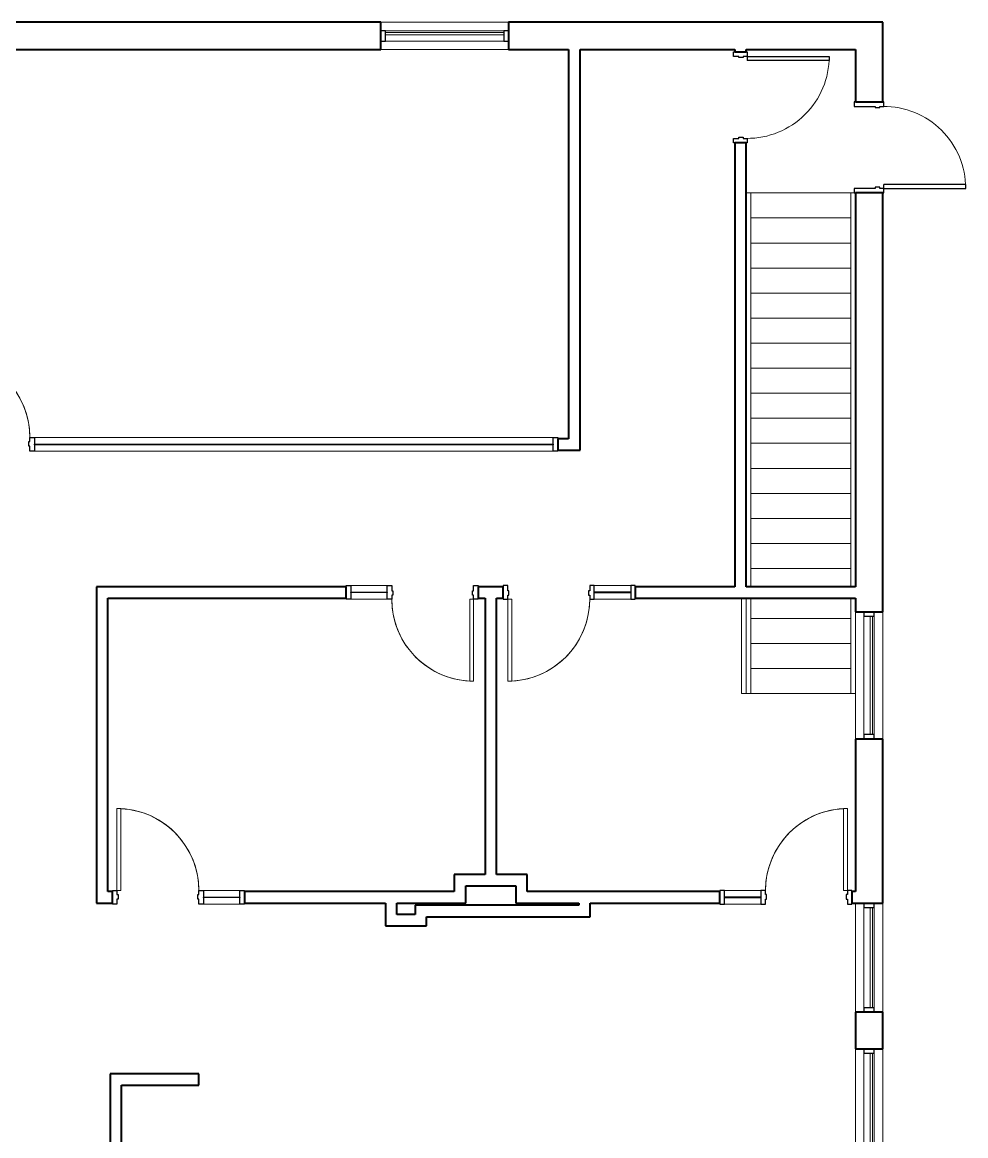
# Model space of a CAD drawing. Header units: inches. Extents: x 242 to 1108, y 42 to 1086.
# Drawn here: x 693.6 to 1108.2, y 597 to 1086.2 of the extents above; entities that cross this region are included whole.
import ezdxf

# ---------------------------------------------------------------- set-up
doc = ezdxf.new("R2010")
doc.units = ezdxf.units.IN
doc.header["$MEASUREMENT"] = 0
for name, color, linetype, lineweight in [('A-DOOR', 31, 'Continuous', 15), ('A-DOOR-FRAM', 31, 'Continuous', 25), ('A-FLOR-HRAL', 11, 'Continuous', 9), ('A-GLAZ-CURT', 52, 'Continuous', 9), ('A-GLAZ-CWMG', 51, 'Continuous', 9), ('A-WALL', 113, 'Continuous', 15), ('I-WALL', 2, 'Continuous', 15), ('S-STRS', 31, 'Continuous', 9)]:
    doc.layers.add(name, color=color, linetype=linetype, lineweight=lineweight)

# ---------------------------------------------------------------- blocks, each defined once
blk = doc.blocks.new('System Panel - zGlazed-5141282-LEVEL 1 - Map Export')
at = {"layer": 'A-GLAZ-CURT', "lineweight": 15}
for p, q in [((26, 1.5), (-26, 1.5)), ((-26, 1.5), (-26, 0.5)), ((-26, 0.5), (26, 0.5)), ((26, 0.5), (26, 1.5))]:
    blk.add_line(p, q, dxfattribs=at)
blk = doc.blocks.new('Rectangular Mullion - 4 1_2_ x 2_ Rectangular_CE_-5128439-LEVEL 1 - Map Export')
at = {"layer": 'A-GLAZ-CWMG'}
for p, q in [((1063.48, 773.22), (1063.48, 825.22)), ((1067.98, 773.22), (1067.98, 825.22))]:
    blk.add_line(p, q, dxfattribs=at)
blk = doc.blocks.new('Rectangular Mullion - 4 1_2_ x 2_ Rectangular_CE_-5141283-LEVEL 1 - Map Export')
at = {"layer": 'A-GLAZ-CWMG', "lineweight": 25}
for p, q in [((-2, 2.25), (0, 2.25)), ((-2, -2.25), (-2, 2.25)), ((0, 2.25), (0, -2.25)), ((0, -2.25), (-2, -2.25))]:
    blk.add_line(p, q, dxfattribs=at)
blk = doc.blocks.new('Rectangular Mullion - 4 1_2_ x 2_ Rectangular_CE_-5141284-LEVEL 1 - Map Export')
at = {"layer": 'A-GLAZ-CWMG', "lineweight": 25}
for p, q in [((0, 2.25), (-2, 2.25)), ((-2, 2.25), (-2, -2.25)), ((0, -2.25), (0, 2.25)), ((-2, -2.25), (0, -2.25))]:
    blk.add_line(p, q, dxfattribs=at)
blk = doc.blocks.new('System Panel - zGlazed-5142158-LEVEL 1 - Map Export')
at = {"layer": 'A-GLAZ-CURT', "lineweight": 15}
for p, q in [((22, 1.5), (-22, 1.5)), ((-22, 1.5), (-22, 0.5)), ((-22, 0.5), (22, 0.5)), ((22, 0.5), (22, 1.5))]:
    blk.add_line(p, q, dxfattribs=at)
blk = doc.blocks.new('Rectangular Mullion - 4 1_2_ x 2_ Rectangular_CE_-5128203-LEVEL 1 - Map Export')
at = {"layer": 'A-GLAZ-CWMG'}
for p, q in [((1063.48, 653.22), (1063.48, 697.22)), ((1067.98, 653.22), (1067.98, 697.22))]:
    blk.add_line(p, q, dxfattribs=at)
blk = doc.blocks.new('System Panel - zGlazed-5142159-LEVEL 1 - Map Export')
at = {"layer": 'A-GLAZ-CURT', "lineweight": 15}
for p, q in [((70.25, 1.5), (-70.25, 1.5)), ((-70.25, 1.5), (-70.25, 0.5)), ((-70.25, 0.5), (70.25, 0.5)), ((70.25, 0.5), (70.25, 1.5))]:
    blk.add_line(p, q, dxfattribs=at)
blk = doc.blocks.new('Rectangular Mullion - 4 1_2_ x 2_ Rectangular_CE_-5128737-LEVEL 1 - Map Export')
at = {"layer": 'A-GLAZ-CWMG'}
for p, q in [((1063.48, 492.72), (1063.48, 633.22)), ((1067.98, 492.72), (1067.98, 633.22))]:
    blk.add_line(p, q, dxfattribs=at)
blk = doc.blocks.new('Door-Single_CE_ - HM Door-2_ HM Frame-5133635-LEVEL 1 - Map Export')
at = {"layer": 'A-DOOR'}
for p, q in [((16.25, -39), (16.25, -3)), ((16.25, -3), (18, -3)), ((18, -3), (18, -39)), ((18, -39), (16.25, -39))]:
    blk.add_line(p, q, dxfattribs=at)
at = {"layer": 'A-DOOR', "lineweight": 25}
for p, q in [((16.25, -39), (16.25, -3)), ((18, -3), (16.25, -3)), ((18, -3), (18, -39)), ((18, -39), (16.25, -39))]:
    blk.add_line(p, q, dxfattribs=at)
at = {"layer": 'A-DOOR', "lineweight": 9}
blk.add_arc((18, -3), 36, 179.5, 270, dxfattribs=at)
blk.add_arc((18, -3), 36, 179.5, 270, dxfattribs=at)
blk.add_arc((18, -3), 36, 179.5, 270, dxfattribs=at)
blk.add_arc((18, -3), 36, 179.5, 270, dxfattribs=at)
at = {"layer": 'A-DOOR-FRAM'}
for p, q in [((-20, 3), (-18, 3)), ((-20, -3), (-20, 3)), ((-18, 3), (-18, 0.75)), ((-18, 0.75), (-17.5, 0.75)), ((-17.5, 0.75), (-17.5, -1.25)), ((17.5, 0.75), (18, 0.75)), ((17.5, -1.25), (17.5, 0.75)), ((18, 3), (20, 3)), ((18, 0.75), (18, 3)), ((20, 3), (20, -3)), ((-18, -3), (-20, -3)), ((-18, -1.25), (-18, -3)), ((-17.5, -1.25), (-18, -1.25)), ((18, -1.25), (17.5, -1.25)), ((18, -3), (18, -1.25)), ((20, -3), (18, -3))]:
    blk.add_line(p, q, dxfattribs=at)
blk = doc.blocks.new('Door-Single-Sidelite_CE_ - HM Door-2_ HM Frame-Sidelite 2-5134974-LEVEL 1 - Map Export')
at = {"layer": 'A-DOOR', "lineweight": 25}
for p, q in [((-248, -0.125), (-248, 0.125)), ((-248, 0.125), (-20, 0.125)), ((-20, 0.125), (-20, -0.125)), ((-20, -0.125), (-248, -0.125))]:
    blk.add_line(p, q, dxfattribs=at)
at = {"layer": 'A-DOOR'}
for p, q in [((16.25, -3), (18, -3)), ((16.25, -39), (16.25, -3)), ((18, -3), (18, -39)), ((18, -39), (16.25, -39))]:
    blk.add_line(p, q, dxfattribs=at)
at = {"layer": 'A-DOOR', "lineweight": 9}
for start, end in [(179.5, 267.20673), (180.5, 270)]:
    blk.add_arc((18, -3), 36, start, end, dxfattribs=at)
at = {"layer": 'A-DOOR-FRAM'}
for p, q in [((-250, 3), (-248, 3)), ((-250, -3), (-250, 3)), ((-248, 3), (-248, -3)), ((-20, 3), (-18, 3)), ((-20, -3), (-20, 3)), ((-18, 3), (-18, 0.75)), ((-18, 0.75), (-17.5, 0.75)), ((-17.5, 0.75), (-17.5, -1.25)), ((17.5, 0.75), (18, 0.75)), ((17.5, -1.25), (17.5, 0.75)), ((18, 3), (20, 3)), ((18, 0.75), (18, 3)), ((20, 3), (20, -3)), ((-248, -3), (-250, -3)), ((-18, -3), (-20, -3)), ((-18, -1.25), (-18, -3)), ((-17.5, -1.25), (-18, -1.25)), ((18, -1.25), (17.5, -1.25)), ((18, -3), (18, -1.25)), ((20, -3), (18, -3))]:
    blk.add_line(p, q, dxfattribs=at)
at = {"layer": 'A-DOOR-FRAM', "lineweight": 9}
for p, q in [((-20, 3), (-248, 3)), ((-248, -3), (-20, -3))]:
    blk.add_line(p, q, dxfattribs=at)
blk = doc.blocks.new('Door-Single-Sidelite_CE_ - HM Door-2_ HM Frame-Sidelite-5135056-LEVEL 1 - Map Export')
at = {"layer": 'A-DOOR', "lineweight": 25}
for p, q in [((-36, -0.125), (-36, 0.125)), ((-36, 0.125), (-20, 0.125)), ((-20, 0.125), (-20, -0.125)), ((-20, -0.125), (-36, -0.125))]:
    blk.add_line(p, q, dxfattribs=at)
at = {"layer": 'A-DOOR'}
for p, q in [((16.25, -3), (18, -3)), ((16.25, -39), (16.25, -3)), ((18, -3), (18, -39)), ((18, -39), (16.25, -39))]:
    blk.add_line(p, q, dxfattribs=at)
at = {"layer": 'A-DOOR', "lineweight": 9}
for start, end in [(179.5, 267.20673), (180.5, 270)]:
    blk.add_arc((18, -3), 36, start, end, dxfattribs=at)
at = {"layer": 'A-DOOR-FRAM'}
for p, q in [((-38, 3), (-36, 3)), ((-38, -3), (-38, 3)), ((-36, 3), (-36, -3)), ((-20, 3), (-18, 3)), ((-20, -3), (-20, 3)), ((-18, 3), (-18, 0.75)), ((-18, 0.75), (-17.5, 0.75)), ((-17.5, 0.75), (-17.5, -1.25)), ((17.5, 0.75), (18, 0.75)), ((17.5, -1.25), (17.5, 0.75)), ((18, 3), (20, 3)), ((18, 0.75), (18, 3)), ((20, 3), (20, -3)), ((-36, -3), (-38, -3)), ((-18, -3), (-20, -3)), ((-18, -1.25), (-18, -3)), ((-17.5, -1.25), (-18, -1.25)), ((18, -1.25), (17.5, -1.25)), ((18, -3), (18, -1.25)), ((20, -3), (18, -3))]:
    blk.add_line(p, q, dxfattribs=at)
at = {"layer": 'A-DOOR-FRAM', "lineweight": 9}
for p, q in [((-20, 3), (-36, 3)), ((-36, -3), (-20, -3))]:
    blk.add_line(p, q, dxfattribs=at)
blk = doc.blocks.new('Door-Single-Sidelite_CE_ - HM Door-2_ HM Frame-Sidelite-5135203-LEVEL 1 - Map Export')
at = {"layer": 'A-DOOR'}
for p, q in [((18, 39), (16.25, 39)), ((16.25, 39), (16.25, 3)), ((18, 3), (18, 39)), ((16.25, 3), (18, 3))]:
    blk.add_line(p, q, dxfattribs=at)
at = {"layer": 'A-DOOR', "lineweight": 25}
for p, q in [((-20, 0.125), (-36, 0.125)), ((-36, 0.125), (-36, -0.125)), ((-20, -0.125), (-20, 0.125)), ((-36, -0.125), (-20, -0.125))]:
    blk.add_line(p, q, dxfattribs=at)
at = {"layer": 'A-DOOR', "lineweight": 9}
for start, end in [(92.79327, 180.5), (90, 179.5)]:
    blk.add_arc((18, 3), 36, start, end, dxfattribs=at)
at = {"layer": 'A-DOOR-FRAM'}
for p, q in [((-36, 3), (-38, 3)), ((-38, 3), (-38, -3)), ((-36, -3), (-36, 3)), ((-18, 3), (-20, 3)), ((-20, 3), (-20, -3)), ((-18, 1.25), (-18, 3)), ((-17.5, 1.25), (-18, 1.25)), ((-17.5, -0.75), (-17.5, 1.25)), ((18, 1.25), (17.5, 1.25)), ((17.5, 1.25), (17.5, -0.75)), ((20, 3), (18, 3)), ((18, 3), (18, 1.25)), ((20, -3), (20, 3)), ((-38, -3), (-36, -3)), ((-20, -3), (-18, -3)), ((-18, -3), (-18, -0.75)), ((-18, -0.75), (-17.5, -0.75)), ((17.5, -0.75), (18, -0.75)), ((18, -0.75), (18, -3)), ((18, -3), (20, -3))]:
    blk.add_line(p, q, dxfattribs=at)
at = {"layer": 'A-DOOR-FRAM', "lineweight": 9}
for p, q in [((-36, 3), (-20, 3)), ((-20, -3), (-36, -3))]:
    blk.add_line(p, q, dxfattribs=at)
blk = doc.blocks.new('Door-Single_CE_ - HM Door-2_ HM Frame-5133965-LEVEL 1 - Map Export')
at = {"layer": 'A-DOOR'}
for p, q in [((18, 42.5), (16.25, 42.5)), ((16.25, 42.5), (16.25, 6.5)), ((18, 6.5), (18, 42.5)), ((16.25, 6.5), (18, 6.5))]:
    blk.add_line(p, q, dxfattribs=at)
at = {"layer": 'A-DOOR', "lineweight": 25}
for p, q in [((18, 42.5), (16.25, 42.5)), ((16.25, 42.5), (16.25, 6.5)), ((18, 6.5), (18, 42.5)), ((18, 6.5), (16.25, 6.5))]:
    blk.add_line(p, q, dxfattribs=at)
at = {"layer": 'A-DOOR', "lineweight": 9}
blk.add_arc((18, 6.5), 36, 90, 180.5, dxfattribs=at)
blk.add_arc((18, 6.5), 36, 90, 180.5, dxfattribs=at)
blk.add_arc((18, 6.5), 36, 90, 180.5, dxfattribs=at)
blk.add_arc((18, 6.5), 36, 90, 180.5, dxfattribs=at)
at = {"layer": 'A-DOOR-FRAM'}
for p, q in [((-18, 6.5), (-20, 6.5)), ((-20, 6.5), (-20, -6.5)), ((-18, 4.75), (-18, 6.5)), ((20, 6.5), (18, 6.5)), ((18, 6.5), (18, 4.75)), ((20, -6.5), (20, 6.5)), ((-17.5, 4.75), (-18, 4.75)), ((-18, -6.5), (-18, 2.75)), ((-18, 2.75), (-17.5, 2.75)), ((-17.5, 2.75), (-17.5, 4.75)), ((18, 4.75), (17.5, 4.75)), ((17.5, 4.75), (17.5, 2.75)), ((17.5, 2.75), (18, 2.75)), ((18, 2.75), (18, -6.5)), ((-20, -6.5), (-18, -6.5)), ((18, -6.5), (20, -6.5))]:
    blk.add_line(p, q, dxfattribs=at)
blk = doc.blocks.new('System Panel - zGlazed-5142120-LEVEL 1 - Map Export')
at = {"layer": 'A-GLAZ-CURT', "lineweight": 15}
for p, q in [((26, 1.5), (-26, 1.5)), ((-26, 1.5), (-26, 0.5)), ((-26, 0.5), (26, 0.5)), ((26, 0.5), (26, 1.5))]:
    blk.add_line(p, q, dxfattribs=at)
blk = doc.blocks.new('Rectangular Mullion - 4 1_2_ x 2_ Rectangular_CE_-5142121-LEVEL 1 - Map Export')
at = {"layer": 'A-GLAZ-CWMG', "lineweight": 25}
for p, q in [((-2, 2.25), (0, 2.25)), ((-2, -2.25), (-2, 2.25)), ((0, 2.25), (0, -2.25)), ((0, -2.25), (-2, -2.25))]:
    blk.add_line(p, q, dxfattribs=at)
blk = doc.blocks.new('Rectangular Mullion - 4 1_2_ x 2_ Rectangular_CE_-5142122-LEVEL 1 - Map Export')
at = {"layer": 'A-GLAZ-CWMG', "lineweight": 25}
for p, q in [((0, 2.25), (-2, 2.25)), ((-2, 2.25), (-2, -2.25)), ((0, -2.25), (0, 2.25)), ((-2, -2.25), (0, -2.25))]:
    blk.add_line(p, q, dxfattribs=at)
blk = doc.blocks.new('Railing - Railing-5152363-LEVEL 1 - Map Export')
at = {"layer": 'A-FLOR-HRAL'}
for p, q in [((1011.73, 1011.22), (1013.73, 1011.22)), ((1013.73, 1011.22), (1013.73, 838.22)), ((1011.73, 833.22), (1011.73, 791.22)), ((1013.73, 833.22), (1013.73, 791.22)), ((1013.73, 791.22), (1011.73, 791.22))]:
    blk.add_line(p, q, dxfattribs=at)
blk = doc.blocks.new('Railing - Railing-5152367-LEVEL 1 - Map Export')
at = {"layer": 'A-FLOR-HRAL'}
for p, q in [((1057.73, 1011.22), (1059.23, 1011.22)), ((1057.73, 1011.22), (1057.73, 838.22)), ((1057.73, 833.22), (1057.73, 791.22)), ((1059.73, 827.22), (1059.73, 791.22)), ((1059.73, 791.22), (1057.73, 791.22))]:
    blk.add_line(p, q, dxfattribs=at)

msp = doc.modelspace()

# ---------------------------------------------------------------- linework, layer by layer
at = {"layer": 'A-WALL', "lineweight": 40}
for p, q in [((851.23, 1086.22), (678.98, 1086.22)), ((851.23, 1074.22), (851.23, 1086.22)), ((1071.73, 1086.22), (907.23, 1086.22)), ((907.23, 1086.22), (907.23, 1074.22)), ((1071.73, 1051.22), (1071.73, 1086.22)), ((678.98, 1074.22), (851.23, 1074.22)), ((907.23, 1074.22), (933.73, 1074.22)), ((938.73, 1074.22), (1006.73, 1074.22)), ((1011.73, 1074.22), (1059.73, 1074.22)), ((1059.73, 1074.22), (1059.73, 1051.22)), ((1059.73, 1051.22), (1071.73, 1051.22)), ((1059.73, 1011.22), (1059.73, 838.22)), ((1071.73, 1011.22), (1059.73, 1011.22)), ((1071.73, 827.22), (1071.73, 1011.22)), ((1059.73, 833.22), (1059.73, 827.22)), ((1059.73, 827.22), (1071.73, 827.22)), ((1059.73, 771.22), (1059.73, 704.22)), ((1071.73, 771.22), (1059.73, 771.22)), ((1071.73, 699.22), (1071.73, 771.22)), ((1059.73, 699.22), (1071.73, 699.22)), ((1059.73, 651.22), (1059.73, 635.22)), ((1071.73, 651.22), (1059.73, 651.22)), ((1071.73, 635.22), (1071.73, 651.22)), ((1059.73, 635.22), (1071.73, 635.22))]:
    msp.add_line(p, q, dxfattribs=at)
at = {"layer": 'A-WALL'}
for p, q in [((851.23, 1086.22), (907.23, 1086.22)), ((907.23, 1074.22), (851.23, 1074.22)), ((1071.73, 827.22), (1071.73, 771.22)), ((1059.73, 771.22), (1059.73, 791.22)), ((1059.73, 651.22), (1059.73, 699.22)), ((1071.73, 699.22), (1071.73, 651.22)), ((1059.73, 490.72), (1059.73, 635.22)), ((1071.73, 635.22), (1071.73, 490.72))]:
    msp.add_line(p, q, dxfattribs=at)
at = {"layer": 'I-WALL', "lineweight": 40}
for p, q in [((933.73, 1074.22), (933.73, 903.22)), ((938.73, 898.22), (938.73, 1074.22)), ((1006.73, 1074.22), (1006.73, 1073.22)), ((1006.73, 1073.22), (1011.73, 1073.22)), ((1011.73, 1073.22), (1011.73, 1074.22)), ((1006.73, 1033.22), (1006.73, 838.22)), ((1011.73, 1033.22), (1006.73, 1033.22)), ((1011.73, 838.22), (1011.73, 1033.22)), ((933.73, 903.22), (928.98, 903.22)), ((928.98, 903.22), (928.98, 898.22)), ((928.98, 898.22), (938.73, 898.22)), ((835.98, 838.22), (726.23, 838.22)), ((726.23, 838.22), (726.23, 699.22)), ((835.98, 833.22), (835.98, 838.22)), ((904.98, 838.22), (893.98, 838.22)), ((893.98, 838.22), (893.98, 833.22)), ((904.98, 833.22), (904.98, 838.22)), ((1006.73, 838.22), (962.98, 838.22)), ((962.98, 838.22), (962.98, 833.22)), ((1059.73, 838.22), (1011.73, 838.22)), ((731.23, 833.22), (835.98, 833.22)), ((731.23, 704.22), (731.23, 833.22)), ((893.98, 833.22), (896.98, 833.22)), ((896.98, 833.22), (896.98, 711.72)), ((901.98, 833.22), (904.98, 833.22)), ((901.98, 711.72), (901.98, 833.22)), ((962.98, 833.22), (1059.73, 833.22)), ((896.98, 711.72), (883.48, 711.72)), ((883.48, 711.72), (883.48, 704.22)), ((915.48, 711.72), (901.98, 711.72)), ((915.48, 704.22), (915.48, 711.72)), ((888.48, 706.72), (910.48, 706.72)), ((888.48, 699.22), (888.48, 706.72)), ((910.48, 706.72), (910.48, 699.22)), ((733.23, 704.22), (731.23, 704.22)), ((733.23, 699.22), (733.23, 704.22)), ((883.48, 704.22), (791.23, 704.22)), ((791.23, 704.22), (791.23, 699.22)), ((1000.23, 704.22), (915.48, 704.22)), ((1000.23, 699.22), (1000.23, 704.22)), ((1059.73, 704.22), (1058.23, 704.22)), ((1058.23, 704.22), (1058.23, 699.22)), ((726.23, 699.22), (733.23, 699.22)), ((791.23, 699.22), (853.23, 699.22)), ((853.23, 699.22), (853.23, 689.22)), ((858.23, 699.22), (888.48, 699.22)), ((858.23, 694.22), (858.23, 699.22)), ((938.23, 698.22), (866.23, 698.22)), ((866.23, 698.22), (866.23, 694.22)), ((910.48, 699.22), (938.23, 699.22)), ((938.23, 699.22), (938.23, 698.22)), ((943.23, 693.22), (943.23, 699.22)), ((943.23, 699.22), (1000.23, 699.22)), ((1058.23, 699.22), (1059.73, 699.22)), ((866.23, 694.22), (858.23, 694.22)), ((871.23, 693.22), (943.23, 693.22)), ((871.23, 689.22), (871.23, 693.22)), ((853.23, 689.22), (871.23, 689.22)), ((771.23, 624.22), (732.23, 624.22)), ((732.23, 624.22), (732.23, 506.22)), ((771.23, 619.22), (771.23, 624.22)), ((737.23, 619.22), (771.23, 619.22)), ((737.23, 511.22), (737.23, 619.22))]:
    msp.add_line(p, q, dxfattribs=at)
at = {"layer": 'S-STRS'}
for p, q in [((1057.73, 1011.22), (1013.73, 1011.22)), ((1057.73, 1000.22), (1013.73, 1000.22)), ((1057.73, 989.22), (1013.73, 989.22)), ((1057.73, 978.22), (1013.73, 978.22)), ((1057.73, 967.22), (1013.73, 967.22)), ((1057.73, 956.22), (1013.73, 956.22)), ((1057.73, 945.22), (1013.73, 945.22)), ((1057.73, 934.22), (1013.73, 934.22)), ((1057.73, 923.22), (1013.73, 923.22)), ((1057.73, 912.22), (1013.73, 912.22)), ((1057.73, 901.22), (1013.73, 901.22)), ((1057.73, 890.22), (1013.73, 890.22)), ((1057.73, 879.22), (1013.73, 879.22)), ((1057.73, 868.22), (1013.73, 868.22)), ((1057.73, 857.22), (1013.73, 857.22)), ((1057.73, 846.22), (1013.73, 846.22)), ((1009.73, 833.22), (1009.73, 791.22)), ((1057.73, 824.22), (1013.73, 824.22)), ((1057.73, 813.22), (1013.73, 813.22)), ((1057.73, 802.22), (1013.73, 802.22)), ((1009.73, 791.22), (1011.73, 791.22)), ((1057.73, 791.22), (1013.73, 791.22))]:
    msp.add_line(p, q, dxfattribs=at)

# ---------------------------------------------------------------- block references
at = {"layer": 'A-DOOR', "lineweight": 9}
for name, p, rotation in [('Door-Single_CE_ - HM Door-2_ HM Frame-5133635-LEVEL 1 - Map Export', (1009.23, 1053.22), 90.0000000000001), ('Door-Single_CE_ - HM Door-2_ HM Frame-5133965-LEVEL 1 - Map Export', (1065.73, 1031.22), 270.0000000000001), ('Door-Single-Sidelite_CE_ - HM Door-2_ HM Frame-Sidelite 2-5134974-LEVEL 1 - Map Export', (678.98, 900.72), 180), ('Door-Single-Sidelite_CE_ - HM Door-2_ HM Frame-Sidelite-5135203-LEVEL 1 - Map Export', (924.98, 835.72), 180), ('Door-Single-Sidelite_CE_ - HM Door-2_ HM Frame-Sidelite-5135056-LEVEL 1 - Map Export', (753.23, 701.72), 180)]:
    msp.add_blockref(name, p, dxfattribs=dict(at, rotation=rotation))
for name, p in [('Door-Single-Sidelite_CE_ - HM Door-2_ HM Frame-Sidelite-5135056-LEVEL 1 - Map Export', (873.98, 835.72)), ('Door-Single-Sidelite_CE_ - HM Door-2_ HM Frame-Sidelite-5135203-LEVEL 1 - Map Export', (1038.23, 701.72))]:
    msp.add_blockref(name, p, dxfattribs=at)
at = {"layer": 'A-FLOR-HRAL'}
for name in ['Railing - Railing-5152363-LEVEL 1 - Map Export', 'Railing - Railing-5152367-LEVEL 1 - Map Export']:
    msp.add_blockref(name, (0, 0), dxfattribs=at)
at = {"layer": 'A-GLAZ-CURT'}
msp.add_blockref('System Panel - zGlazed-5142120-LEVEL 1 - Map Export', (879.23, 1080.22), dxfattribs=at)
at = {"layer": 'A-GLAZ-CURT', "rotation": 270.0000000000001}
for name, p in [('System Panel - zGlazed-5141282-LEVEL 1 - Map Export', (1065.73, 799.22)), ('System Panel - zGlazed-5142158-LEVEL 1 - Map Export', (1065.73, 675.22)), ('System Panel - zGlazed-5142159-LEVEL 1 - Map Export', (1065.73, 562.97))]:
    msp.add_blockref(name, p, dxfattribs=at)
at = {"layer": 'A-GLAZ-CWMG'}
for name, p, rotation in [('Rectangular Mullion - 4 1_2_ x 2_ Rectangular_CE_-5142122-LEVEL 1 - Map Export', (851.23, 1080.22), 180), ('Rectangular Mullion - 4 1_2_ x 2_ Rectangular_CE_-5128439-LEVEL 1 - Map Export', (1678.45, 14.49), 89.99999999999984), ('Rectangular Mullion - 4 1_2_ x 2_ Rectangular_CE_-5141284-LEVEL 1 - Map Export', (1065.73, 827.22), 90.0000000000001), ('Rectangular Mullion - 4 1_2_ x 2_ Rectangular_CE_-5141284-LEVEL 1 - Map Export', (1065.73, 699.22), 90.0000000000001), ('Rectangular Mullion - 4 1_2_ x 2_ Rectangular_CE_-5141284-LEVEL 1 - Map Export', (1065.73, 635.22), 90.0000000000001)]:
    msp.add_blockref(name, p, dxfattribs=dict(at, rotation=rotation))
at = {"layer": 'A-GLAZ-CWMG', "extrusion": (0, 0, -1)}
for name, p, rotation in [('Rectangular Mullion - 4 1_2_ x 2_ Rectangular_CE_-5142121-LEVEL 1 - Map Export', (-907.23, 1080.22), 180), ('Rectangular Mullion - 4 1_2_ x 2_ Rectangular_CE_-5141283-LEVEL 1 - Map Export', (-1065.73, 771.22), 269.9999999999999), ('Rectangular Mullion - 4 1_2_ x 2_ Rectangular_CE_-5141283-LEVEL 1 - Map Export', (-1065.73, 651.22), 269.9999999999999)]:
    msp.add_blockref(name, p, dxfattribs=dict(at, rotation=rotation))
at = {"layer": 'A-GLAZ-CWMG'}
for name in ['Rectangular Mullion - 4 1_2_ x 2_ Rectangular_CE_-5128439-LEVEL 1 - Map Export', 'Rectangular Mullion - 4 1_2_ x 2_ Rectangular_CE_-5128203-LEVEL 1 - Map Export', 'Rectangular Mullion - 4 1_2_ x 2_ Rectangular_CE_-5128737-LEVEL 1 - Map Export']:
    msp.add_blockref(name, (0, 0), dxfattribs=at)

doc.saveas('drawing.dxf')
